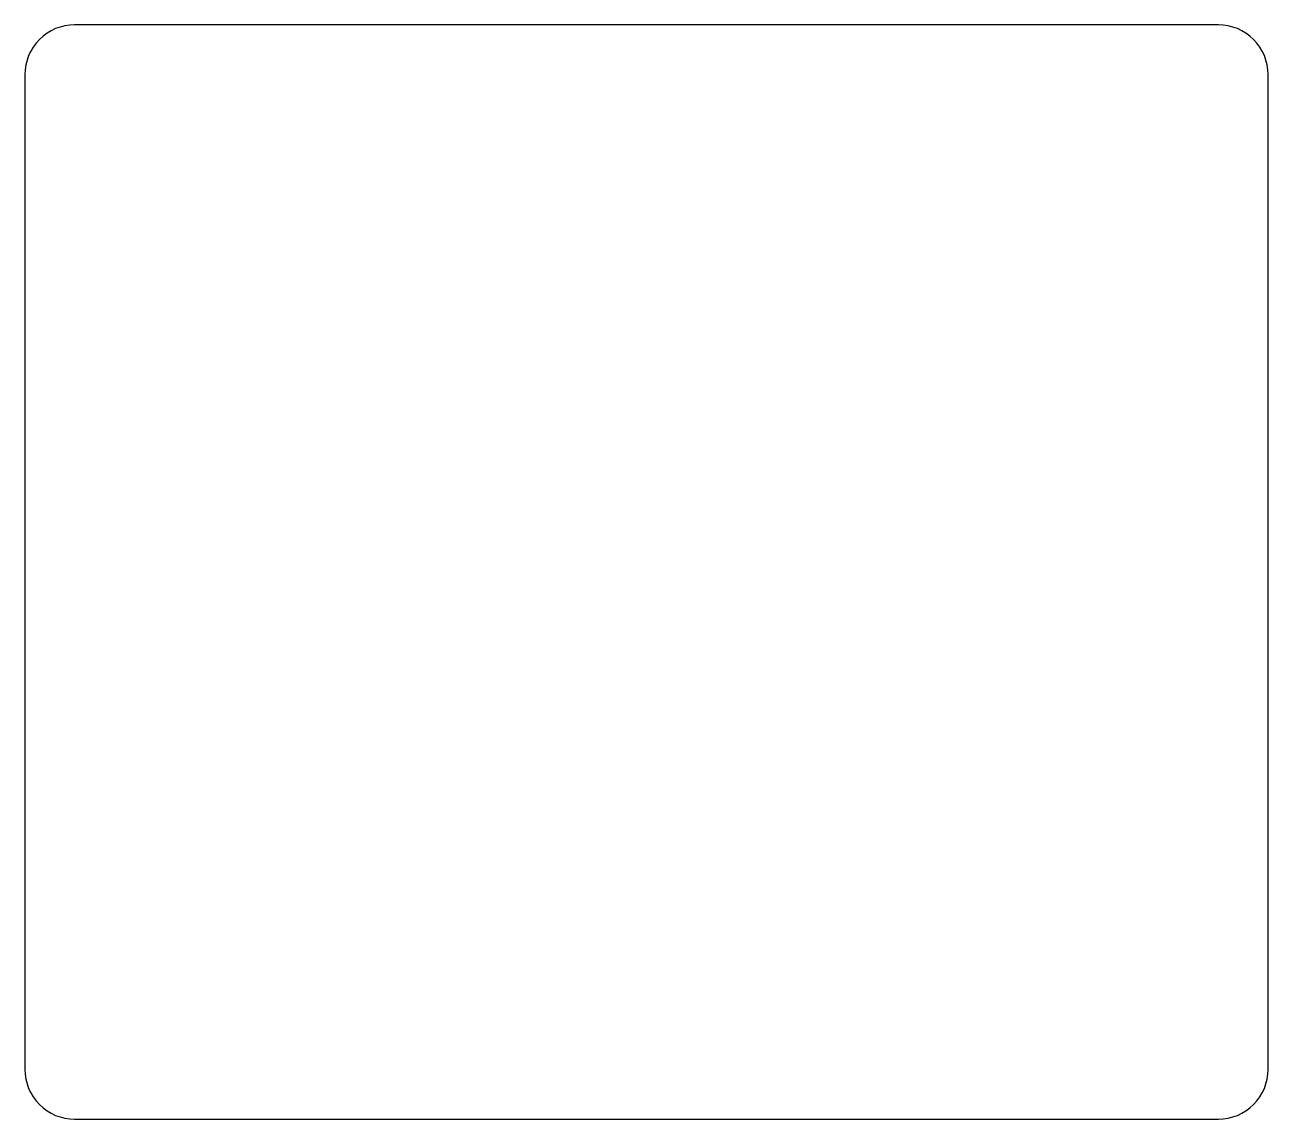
# Model space of a CAD drawing. Header units: millimetres. Extents: x -2 to 73, y -2 to 64.
import ezdxf

# ---------------------------------------------------------------- set-up
doc = ezdxf.new("R2010")
doc.units = ezdxf.units.MM
doc.layers.get('0').update_dxf_attribs({"linetype": 'CONTINUOUS'})

msp = doc.modelspace()

# ---------------------------------------------------------------- linework, layer by layer
msp.add_lwpolyline([(1, -2), (70, -2, 0.414214), (73, 1), (73, 61, 0.414214), (70, 64), (1, 64, 0.414214), (-2, 61), (-2, 1, 0.414214)], format="xyb", close=True)

doc.saveas('drawing.dxf')
